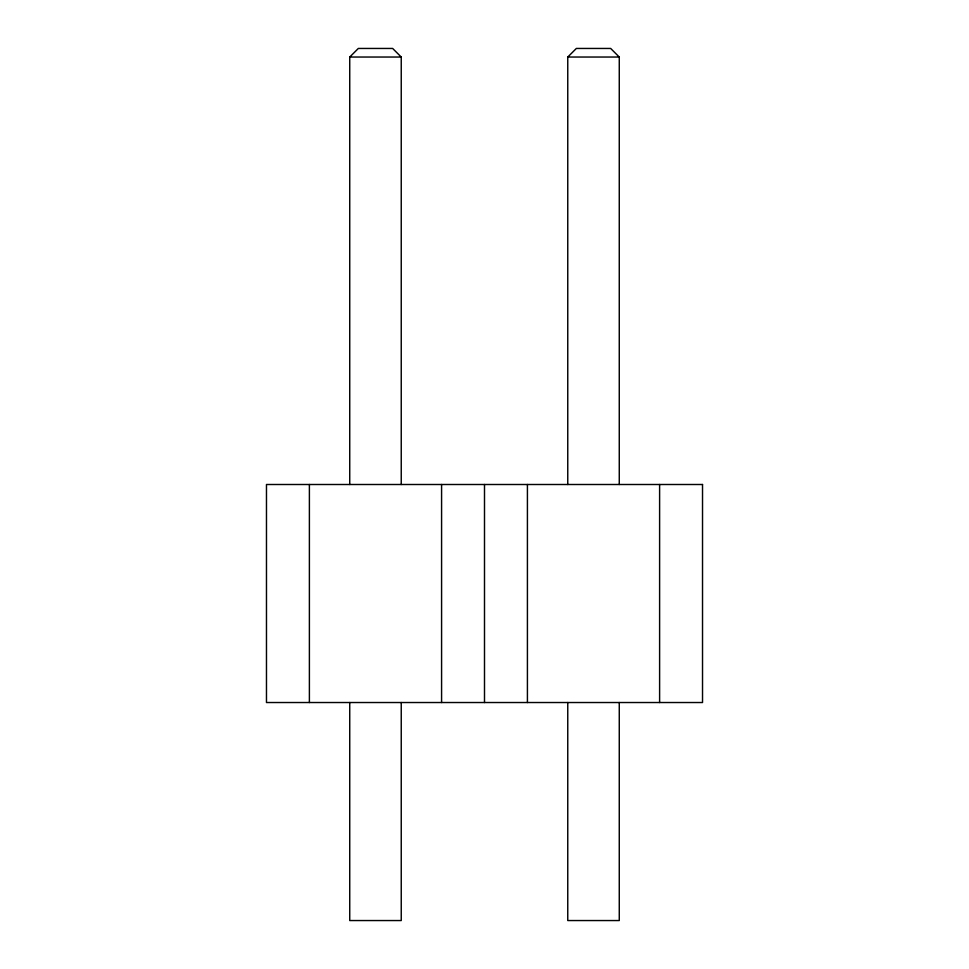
<?xml version="1.0" encoding="UTF-8"?>
<svg xmlns="http://www.w3.org/2000/svg" width="969" height="969" viewBox="0 0 969 969"><rect width="100%" height="100%" fill="white"/><g stroke="black" fill="none" stroke-linecap="round" stroke-linejoin="round"><path stroke-width="1.45" d="M349.736 484.5L349.736 57.038L358.324 48.45L392.651 48.45L401.239 57.038L401.239 484.5M567.761 484.5L567.761 57.038L576.349 48.45L610.676 48.45L619.264 57.038L619.264 484.5M349.736 57.038L401.239 57.038M567.761 57.038L619.264 57.038M659.61 484.5L659.61 702.525M619.264 702.525L619.264 920.55L567.761 920.55L567.761 702.525M527.415 484.5L527.415 702.525M484.5 484.5L484.5 702.525M441.585 484.5L441.585 702.525M401.239 702.525L401.239 920.55L349.736 920.55L349.736 702.525M309.39 484.5L309.39 702.525M702.525 484.5L266.475 484.5L266.475 702.525L702.525 702.525L702.525 484.5"/></g></svg>
